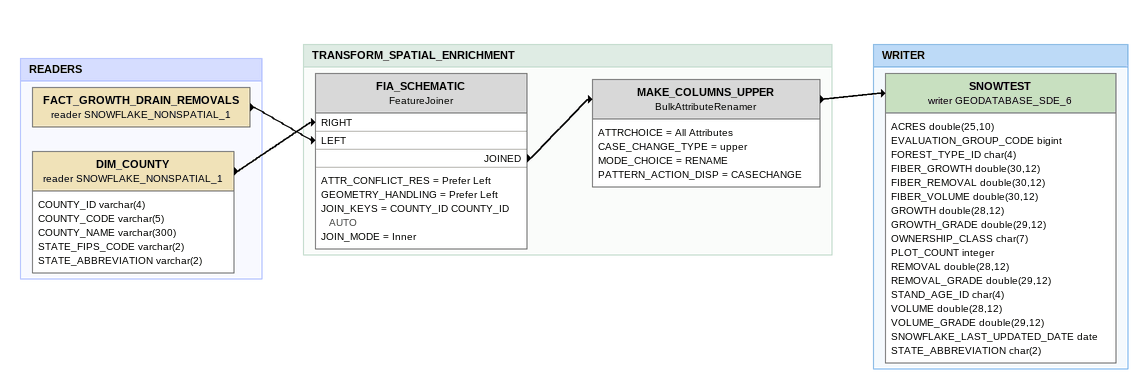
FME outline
Bookmark: READERS
FACT_GROWTH_DRAIN_REMOVALS (reader SNOWFLAKE_NONSPATIAL_1)
    -> FIA_SCHEMATIC [LEFT]
DIM_COUNTY (reader SNOWFLAKE_NONSPATIAL_1)
    attributes: COUNTY_ID varchar(4), COUNTY_CODE varchar(5), COUNTY_NAME varchar(300), STATE_FIPS_CODE varchar(2), STATE_ABBREVIATION varchar(2)
    -> FIA_SCHEMATIC [RIGHT]

Bookmark: TRANSFORM_SPATIAL_ENRICHMENT
FIA_SCHEMATIC: FeatureJoiner
    ATTR_CONFLICT_RES = Prefer Left
    GEOMETRY_HANDLING = Prefer Left
    JOIN_KEYS = COUNTY_ID COUNTY_ID AUTO
    JOIN_MODE = Inner
    JOINED -> MAKE_COLUMNS_UPPER
MAKE_COLUMNS_UPPER: BulkAttributeRenamer
    ATTRCHOICE = All Attributes
    CASE_CHANGE_TYPE = upper
    MODE_CHOICE = RENAME
    PATTERN_ACTION_DISP = CASECHANGE
    -> SNOWTEST (writer GEODATABASE_SDE_6)

Bookmark: WRITER
SNOWTEST (writer GEODATABASE_SDE_6)
    attributes: ACRES double(25,10), EVALUATION_GROUP_CODE bigint, FOREST_TYPE_ID char(4), FIBER_GROWTH double(30,12), FIBER_REMOVAL double(30,12), FIBER_VOLUME double(30,12), GROWTH double(28,12), GROWTH_GRADE double(29,12), OWNERSHIP_CLASS char(7), PLOT_COUNT integer, REMOVAL double(28,12), REMOVAL_GRADE double(29,12), STAND_AGE_ID char(4), VOLUME double(28,12), VOLUME_GRADE double(29,12), SNOWFLAKE_LAST_UPDATED_DATE date, STATE_ABBREVIATION char(2)
